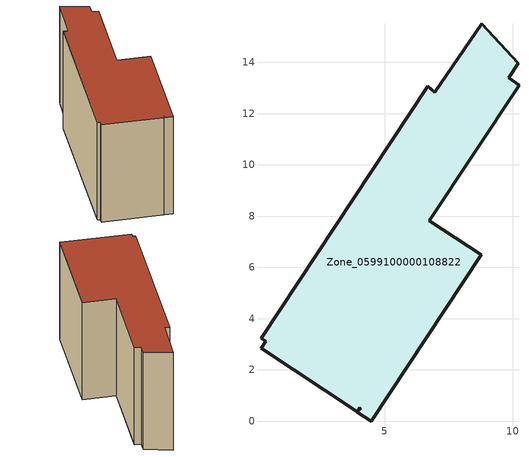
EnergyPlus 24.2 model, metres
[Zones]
Zone_0599100000108822
 floor ground (C_G): 4.47,0 3.94,0.35 4.08,0.49 4.03,0.53 3.92,0.36 0.18,2.85 0.35,3.12 0.18,3.24 6.68,13.08 6.96,12.84 8.79,15.51 10.21,13.96 9.85,13.41 10.25,13.12 6.74,7.83 8.78,6.5 z0
 wall outside (C_F): 8.78,6.5 6.74,7.83 10.25,13.12 9.85,13.41 10.21,13.96 8.79,15.51 6.96,12.84 6.68,13.08 0.18,3.24 0.35,3.12 0.18,2.85 3.92,0.36 4.03,0.53 4.08,0.49 3.94,0.35 4.47,0 8.78,6.5 z0:8.18
 roof outside (C_R): 3.94,0.35 4.47,0 8.78,6.5 6.74,7.83 10.25,13.12 9.85,13.41 10.21,13.96 8.79,15.51 6.96,12.84 6.68,13.08 0.18,3.24 0.35,3.12 0.18,2.85 3.92,0.36 4.03,0.53 4.08,0.49 z8.18
[BUILDING]
Pand.0599100000108822: North Axis=0; Terrain=City; Loads Convergence Tolerance Value=0.04; Temperature Convergence Tolerance Value=0.4; Solar Distribution=FullExterior; Maximum Number of Warmup Days=25; Minimum Number of Warmup Days=1
[Site:Location]
Rotterdam.The.Hague.AP_ZH_NLD Design_Conditions: Latitude=51.96; Longitude=4.45; Time Zone=1; Elevation=-4.5
[SITE:GROUNDTEMPERATURE:BUILDINGSURFACE]
18, 18, 18, 18, 18, 18, 18, 18, 18, 18, 18, 18
[MATERIAL] Thermal Absorptance=0.9; Solar Absorptance=0.7; Visible Absorptance=0.7
Name | Roughness | Thickness | Conductivity | Density | Specific Heat
G.D.1965 | MediumSmooth | 0.15 | 1 | 540 | 1210
F.D.1965 | Rough | 0.3 | 0.857143 | 1920 | 840
R.D.1965 | MediumRough | 0.2 | 0.08 | 1500 | 1000
[CONSTRUCTION]
C_G: G.D.1965
C_F: F.D.1965
C_R: R.D.1965
[ZONE]
Zone_0599100000108822: Type=1; Multiplier=1; Ceiling Height=Autocalculate; Volume=Autocalculate; Floor Area=autocalculate; Part of Total Floor Area=Yes
[ZONEINFILTRATION:DESIGNFLOWRATE]
Infil_Zone_0599100000108822: Zone or ZoneList or Space or SpaceList=Zone_0599100000108822; Schedule=AlwaysOn; Design Flow Rate Calculation Method=Flow/Area; Flow Rate per Floor Area=0.0042; Constant Term Coefficient=1; Temperature Term Coefficient=0; Velocity Term Coefficient=0; Velocity Squared Term Coefficient=0
[HVACTEMPLATE:ZONE:IDEALLOADSAIRSYSTEM]
Zone_0599100000108822: Maximum Heating Supply Air Temperature=50; Minimum Cooling Supply Air Temperature=13; Maximum Heating Supply Air Humidity Ratio=0.0156; Minimum Cooling Supply Air Humidity Ratio=0.0077; Heating Limit=NoLimit; Cooling Limit=NoLimit; Dehumidification Control Type=ConstantSensibleHeatRatio; Cooling Sensible Heat Ratio=0.7; Dehumidification Setpoint=60; Humidification Control Type=None; Humidification Setpoint=30; Outdoor Air Method=None; Outdoor Air Flow Rate per Person=0.00944; Outdoor Air Flow Rate per Zone Floor Area=0; Outdoor Air Flow Rate per Zone=0; Demand Controlled Ventilation Type=None; Outdoor Air Economizer Type=NoEconomizer; Heat Recovery Type=None; Sensible Heat Recovery Effectiveness=0.7; Latent Heat Recovery Effectiveness=0.65
[ZONECONTROL:THERMOSTAT]
ThermostatControl_Zone_0599100000108822: Zone or ZoneList=Zone_0599100000108822; Control Type Schedule=DualSetpointControlType; Control 1=Thermostat_Zone_0599100000108822; Temperature Difference Between Cutout And Setpoint=0
[THERMOSTATSETPOINT:DUALSETPOINT]
Thermostat_Zone_0599100000108822: Heating Setpoint Temperature Schedule=HeatingSetpoint_Zone_0599100000108822; Cooling Setpoint Temperature Schedule=CoolingSetpoint_Zone_0599100000108822
[SCHEDULE:COMPACT]
HeatingSetpoint_Zone_0599100000108822: Through: 12/31, For: AllDays, Until: 24:00, 21
CoolingSetpoint_Zone_0599100000108822: Through: 12/31, For: AllDays, Until: 24:00, 24
DualSetpointControlType: Through: 12/31, For: AllDays, Until: 24:00, 4
AlwaysOn: Through: 12/31, For: AllDays, Until: 24:00, 1
